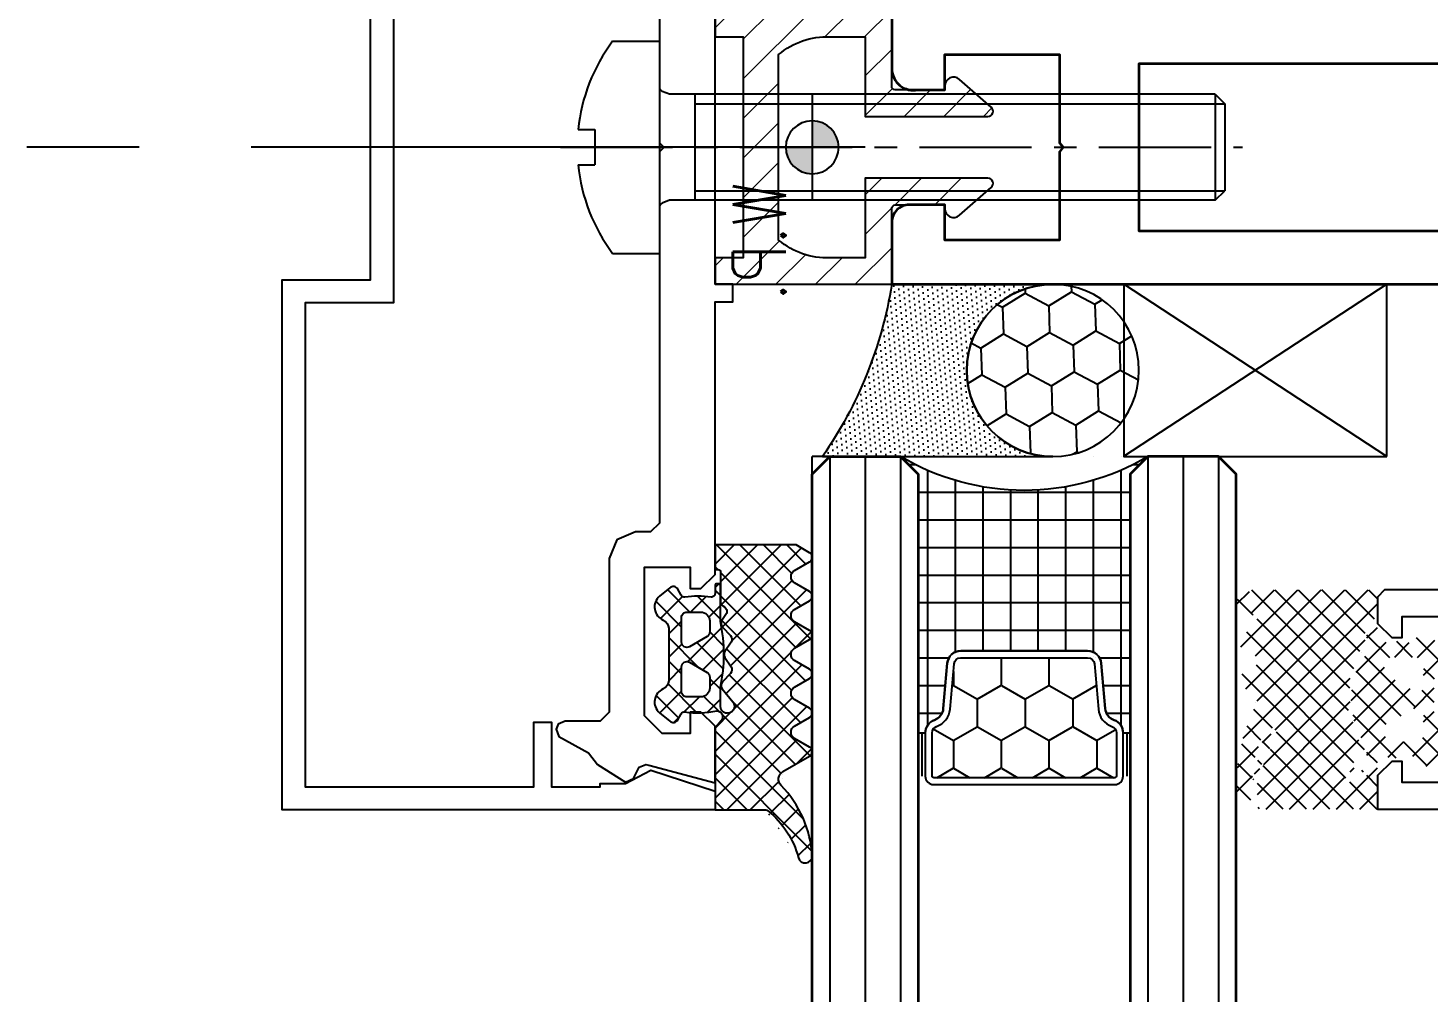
# Model space of a CAD drawing. Header units: inches. Extents: x 24920 to 61775, y 10942 to 38819.
# Drawn here: x 56539.7 to 56619, y 28021.3 to 28076 of the extents above; entities that cross this region are included whole.
import ezdxf
from ezdxf.enums import TextEntityAlignment as Align

# ---------------------------------------------------------------- set-up
doc = ezdxf.new("R2010")
doc.units = ezdxf.units.IN
doc.header["$MEASUREMENT"] = 0
doc.linetypes.add('CENTER', pattern=[50.8, 31.75, -6.35, 6.35, -6.35])
for name, color, linetype in [('2ACCESSORY', 201, 'Continuous'), ('2AI.EXTRUSION', 3, 'Continuous'), ('2GASK', 6, 'Continuous'), ('2GLASS', 5, 'Continuous'), ('2SEAL', 34, 'Continuous'), ('6', 6, 'Continuous'), ('EXTRN', 3, 'Continuous'), ('PJ', 13, 'Continuous'), ('STEEL', 34, 'Continuous'), ('TEXT', 2, 'Continuous'), ('ZX', 1, 'CENTER'), ('细线', 4, 'Continuous')]:
    doc.layers.add(name, color=color, linetype=linetype)
for name, color, linetype, lineweight in [('BL', 3, 'Continuous', 35), ('G-TTLB-TEXT', 4, 'Continuous', 35), ('Z-FJ', 4, 'Continuous', 9)]:
    doc.layers.add(name, color=color, linetype=linetype, lineweight=lineweight)
doc.styles.add('RomanS', font='romans.shx', dxfattribs={"width": 0.7})
pattern_1 = [(3e-14, (-32.4985, 0.0197), (2.34375, 1.353165), [1.5625, -3.125]), (120, (-32.4985, 0.0197), (-2.34375, 1.353165), [1.5625, -3.125]), (60, (-32.4985, 0.0197), (5e-09, 2.70633), [-3.125, 1.5625])]
pattern_2 = [(90, (-32.4985, 0.0197), (-1.5625, 6e-11), []), (180, (-32.4985, 0.0197), (-6e-11, -1.5625), [])]
pattern_3 = [(58.093292, (-10834.0532, 3594.1648), (0.08702403, 2.61406991), [1.51007005, -3.0201401]), (178.093292, (-10834.0532, 3594.1648), (-2.30736296, -1.23166994), [1.51007005, -3.0201401]), (118.093292, (-10834.0532, 3594.1648), (-2.22033894, 1.38239997), [-3.0201401, 1.51007005])]
pattern_4 = [(58, (-10834.0532, 3595.775), (-0.176100886, 0.288104246), [0, -0.302014011])]

# ---------------------------------------------------------------- blocks, each defined once
blk = doc.blocks.new('20191220175522')
at = {"layer": '6', "ltscale": 10}
for p, q in [((-9.75, 0), (0, -14.887)), ((0, 0), (-9.75, -14.902))]:
    blk.add_line(p, q, dxfattribs=at)
blk.add_lwpolyline([(-9.75, 0), (0, 0), (0, -14.887), (-9.75, -14.887)], close=True, dxfattribs=at)
blk = doc.blocks.new('m6X32')
at = {"layer": 'PJ'}
for p, q in [((-3, 31.459), (-2.459, 32)), ((-2.459, 2), (-2.459, 32)), ((-2.459, 32), (2.459, 32)), ((2.459, 2), (2.459, 32)), ((3, 31.459), (2.459, 32)), ((-3, 31.459), (-3, 0.571)), ((-3, 31.459), (3, 31.459)), ((3, 31.459), (3, 0.571)), ((-3, 2), (3, 2)), ((-6, 0), (6, 0)), ((-6, -2.65), (-6, 0)), ((-3, 0.571), (-3.168, 0.156)), ((3, 0.571), (3.168, 0.156)), ((6, -2.65), (6, 0)), ((-1, -3.65), (1, -3.65)), ((-1, -4.6), (-1, -3.65)), ((1, -4.6), (1, -3.65))]:
    blk.add_line(p, q, dxfattribs=at)
for centre, radius, start, end in [((-3.4, 0.25), 0.25, 270, 337.94062), ((3.4, 0.25), 0.25, 202.05938, 270), ((0, 5.35), 10, 233.1301, 264.26083), ((0, 5.35), 10, 275.73917, 306.8699)]:
    blk.add_arc(centre, radius, start, end, dxfattribs=at)
at = {"layer": 'ZX', "ltscale": 0.2}
blk.add_line((0, -5.6), (0, 33), dxfattribs=at)
blk = doc.blocks.new('SFL MARK 1')
h = blk.add_hatch(color=256)
h.paths.add_polyline_path([(0, 0), (1.5, 0, 0.414214), (0, 1.5)])
h.paths.add_polyline_path([(-1.5, 0, 0.414214), (0, -1.5), (0, 0)])
for p, q in [((0, -3), (0, 3)), ((-3, 0), (3, 0))]:
    blk.add_line(p, q)
blk.add_circle((0, 0), 1.5)
at = {"layer": 'TEXT', "color": 7, "style": 'RomanS', "width": 0.8}
for tag, p in [('LEVEL', (2, 7.5)), ('SFL', (2, 3))]:
    blk.add_attdef(tag, text='', height=3, dxfattribs=at).set_placement(p, align=Align.MIDDLE_LEFT)
blk = doc.blocks.new('A$C1E270AA6')
at = {"layer": '2GASK'}
h = blk.add_hatch(dxfattribs=at)
h.set_pattern_fill('ANSI37', color=8, scale=7.5, style=0)
h.set_pattern_definition([(45, (-25.5331, 9.5), (-0.662913, 0.662913), []), (135, (-25.5331, 9.5), (-0.662913, -0.662913), [])])
edge = h.paths.add_edge_path()
edge.add_arc((9.667, 6.869), 0.2, 141.06613, 180, ccw=False)
edge.add_arc((13.47, 3.797), 5.089, 104.79701, 141.06613, ccw=False)
edge.add_arc((12.068, 9.102), 0.398, 284.79701, 450)
edge.add_arc((12.449, 3.247), 6.265, 93.48394, 134.1785)
edge.add_arc((7.729, 8.094), 0.5, 210, 315, ccw=False)
edge.add_line((7.296, 7.844), (6.427, 9.35))
edge.add_arc((6.167, 9.2), 0.3, 30, 150)
edge.add_line((5.907, 9.35), (5.418, 8.503))
edge.add_arc((5.067, 8.705), 0.405, 210, 330, ccw=False)
edge.add_line((4.716, 8.503), (4.227, 9.35))
edge.add_arc((3.967, 9.2), 0.3, 30, 150)
edge.add_line((3.707, 9.35), (3.218, 8.503))
edge.add_arc((2.867, 8.705), 0.405, 210, 330, ccw=False)
edge.add_line((2.516, 8.503), (2.027, 9.35))
edge.add_arc((1.767, 9.2), 0.3, 30, 150)
edge.add_line((1.507, 9.35), (1.018, 8.503))
edge.add_arc((0.667, 8.705), 0.405, 210, 330, ccw=False)
edge.add_line((0.316, 8.503), (-0.173, 9.35))
edge.add_arc((-0.433, 9.2), 0.3, 30, 150)
edge.add_line((-0.693, 9.35), (-1.182, 8.503))
edge.add_arc((-1.533, 8.705), 0.405, 210, 330, ccw=False)
edge.add_line((-1.884, 8.503), (-2.373, 9.35))
edge.add_arc((-2.633, 9.2), 0.3, 30, 150)
edge.add_line((-2.893, 9.35), (-3.382, 8.503))
edge.add_arc((-3.733, 8.705), 0.405, 210, 330, ccw=False)
edge.add_line((-4.084, 8.503), (-4.573, 9.35))
edge.add_arc((-4.833, 9.2), 0.3, 30, 150)
edge.add_line((-5.093, 9.35), (-5.533, 8.588))
edge.add_line((-5.533, 8.588), (-5.533, 4))
edge.add_line((-5.533, 4), (-4.233, 4))
edge.add_arc((-4.233, 4.1), 0.1, 270, 360)
edge.add_line((-4.133, 4.1), (-4.133, 4.184))
edge.add_arc((-4.014, 4.192), 0.12, 99.28439, 183.83177, ccw=False)
edge.add_line((-4.033, 4.31), (-2.307, 4.309))
edge.add_arc((-2.309, 4.571), 0.262, 270.53853, 328.06316)
edge.add_line((-2.087, 4.432), (-2.02, 4.531))
edge.add_arc((-1.771, 4.364), 0.3, 56, 146, ccw=False)
edge.add_line((-1.603, 4.612), (-1.259, 4.38))
edge.add_arc((-1.096, 4.687), 0.348, 242.0925, 307.9075)
edge.add_line((-0.883, 4.413), (-0.405, 4.874))
edge.add_arc((-0.196, 4.659), 0.3, 56, 134, ccw=False)
edge.add_line((-0.029, 4.907), (0.499, 4.551))
edge.add_arc((0.667, 4.871), 0.361, 242.34625, 297.65375)
edge.add_line((0.835, 4.551), (1.362, 4.907))
edge.add_arc((1.53, 4.659), 0.3, 46, 124, ccw=False)
edge.add_line((1.739, 4.874), (2.216, 4.413))
edge.add_arc((2.426, 4.673), 0.334, 231.05318, 304.94682)
edge.add_line((2.618, 4.399), (3.342, 5.006))
edge.add_arc((3.599, 4.7), 0.4, -90, 130, ccw=False)
edge.add_line((3.599, 4.3), (2.532, 4.3))
edge.add_arc((0.667, -4.3), 8.8, 77.76124, 102.23876)
edge.add_line((-1.199, 4.3), (-3.233, 4.3))
edge.add_arc((-3.233, 4.2), 0.1, 90, 180)
edge.add_line((-3.333, 4.2), (-3.333, 4.1))
edge.add_arc((-3.233, 4.1), 0.1, 180, 270)
edge.add_line((-3.233, 4), (-2.779, 4))
edge.add_arc((-2.779, 3.8), 0.2, -7.45905, 89.99794, ccw=False)
edge.add_arc((3.141, 3.025), 5.771, 172.54095, 187.34942)
edge.add_arc((-2.781, 2.261), 0.2, -60, 7.34917, ccw=False)
edge.add_line((-2.681, 2.088), (-3.03, 1.887))
edge.add_arc((-2.88, 1.627), 0.3, 120, 220)
edge.add_line((-3.109, 1.434), (-2.629, 0.861))
edge.add_arc((-2.016, 1.375), 0.8, 220, 337.38014)
edge.add_arc((-0.816, 0.875), 0.5, 90, 157.38014, ccw=False)
edge.add_line((-0.816, 1.375), (2.154, 1.375))
edge.add_arc((2.154, 0.875), 0.5, 22.61986, 90, ccw=False)
edge.add_arc((3.354, 1.375), 0.8, 202.61986, 320)
edge.add_line((3.967, 0.861), (4.448, 1.434))
edge.add_arc((4.218, 1.627), 0.3, 320, 420)
edge.add_line((4.368, 1.887), (4.019, 2.088))
edge.add_arc((4.119, 2.261), 0.2, 172.38094, 239.99961, ccw=False)
edge.add_arc((-1.552, 3.02), 5.521, 352.38125, 371.19372)
edge.add_arc((4.061, 4.13), 0.2, 158.85952, 191.19357, ccw=False)
edge.add_arc((4.201, 4.076), 0.35, 50, 158.85952, ccw=False)
edge.add_line((4.426, 4.344), (4.78, 4.047))
edge.add_arc((4.909, 4.2), 0.2, 230, 270)
edge.add_line((4.909, 4), (9.467, 4))
edge.add_line((9.467, 4), (9.467, 6.869))
edge = h.paths.add_edge_path(flags=16)
edge.add_line((3.069, 3.2), (3.069, 2.4))
edge.add_arc((2.769, 2.4), 0.3, 270, 360, ccw=False)
edge.add_line((2.769, 2.1), (1.369, 2.1))
edge.add_arc((1.369, 2.4), 0.3, 150, 270, ccw=False)
edge.add_line((1.109, 2.55), (1.687, 3.55))
edge.add_arc((1.947, 3.4), 0.3, 90, 150, ccw=False)
edge.add_line((1.947, 3.7), (2.569, 3.7))
edge.add_arc((2.569, 3.2), 0.5, 0, 90, ccw=False)
edge = h.paths.add_edge_path(flags=16)
edge.add_arc((-0.031, 2.4), 0.3, -90, 30, ccw=False)
edge.add_line((-0.031, 2.1), (-1.431, 2.1))
edge.add_arc((-1.431, 2.4), 0.3, 180, 270, ccw=False)
edge.add_line((-1.731, 2.4), (-1.731, 3.2))
edge.add_arc((-1.231, 3.2), 0.5, 90, 180, ccw=False)
edge.add_line((-1.231, 3.7), (-0.608, 3.7))
edge.add_arc((-0.608, 3.4), 0.3, 30, 90, ccw=False)
edge.add_line((-0.348, 3.55), (0.229, 2.55))
for points in [[(9.467, 6.869, -0.171534), (9.511, 6.995, -0.159588), (12.17, 8.717, 0.878545), (12.068, 9.501, 0.179453), (8.083, 7.74, -0.493145), (7.296, 7.844), (6.427, 9.35, 0.57735), (5.907, 9.35), (5.418, 8.503, -0.57735), (4.716, 8.503), (4.227, 9.35, 0.57735), (3.707, 9.35), (3.218, 8.503, -0.57735), (2.516, 8.503), (2.027, 9.35, 0.57735), (1.507, 9.35), (1.018, 8.503, -0.57735), (0.316, 8.503), (-0.173, 9.35, 0.57735), (-0.693, 9.35), (-1.182, 8.503, -0.57735), (-1.884, 8.503), (-2.373, 9.35, 0.57735), (-2.893, 9.35), (-3.382, 8.503, -0.57735), (-4.084, 8.503), (-4.573, 9.35, 0.57735), (-5.093, 9.35), (-5.533, 8.588), (-5.533, 4), (-4.233, 4, 0.414214), (-4.133, 4.1), (-4.133, 4.184, -0.386607), (-4.033, 4.31), (-2.307, 4.309, 0.256406), (-2.087, 4.432), (-2.02, 4.531, -0.414214), (-1.603, 4.612), (-1.259, 4.38, 0.295336), (-0.883, 4.413), (-0.405, 4.874, -0.354119), (-0.029, 4.907), (0.499, 4.551, 0.246121), (0.835, 4.551), (1.362, 4.907, -0.354119), (1.739, 4.874), (2.216, 4.413, 0.334079), (2.618, 4.399), (3.342, 5.006, -1.428148), (3.599, 4.3), (2.532, 4.3, 0.107211), (-1.199, 4.3), (-3.233, 4.3, 0.414214), (-3.333, 4.2), (-3.333, 4.1, 0.414214), (-3.233, 4), (-2.779, 4, -0.452868), (-2.581, 3.774, 0.064704), (-2.582, 2.287, -0.302628), (-2.681, 2.088), (-3.03, 1.887, 0.466308), (-3.109, 1.434), (-2.629, 0.861, 0.562208), (-1.277, 1.068, -0.302776), (-0.816, 1.375), (2.154, 1.375, -0.302776), (2.616, 1.068, 0.562208), (3.967, 0.861), (4.448, 1.434, 0.466308), (4.368, 1.887), (4.019, 2.088, -0.303912), (3.921, 2.288, 0.08227), (3.865, 4.092, -0.142027), (3.874, 4.202, -0.514259), (4.426, 4.344), (4.78, 4.047, 0.176327), (4.909, 4), (9.467, 4)], [(0.229, 2.55, -0.57735), (-0.031, 2.1), (-1.431, 2.1, -0.414214), (-1.731, 2.4), (-1.731, 3.2, -0.414214), (-1.231, 3.7), (-0.608, 3.7, -0.267949), (-0.348, 3.55)], [(3.069, 3.2), (3.069, 2.4, -0.414214), (2.769, 2.1), (1.369, 2.1, -0.57735), (1.109, 2.55), (1.687, 3.55, -0.267949), (1.947, 3.7), (2.569, 3.7, -0.414214)]]:
    blk.add_lwpolyline(points, format="xyb", close=True, dxfattribs=at)
blk = doc.blocks.new('垫块')
h = blk.add_hatch()
h.set_pattern_fill('ANSI31', color=256)
h.set_pattern_definition([(45, (-1498.772, -3048.569), (-1.122532, 1.122532), [])])
edge = h.paths.add_edge_path()
edge.add_line((6.5, 4.938), (6.5, -2))
edge.add_line((6.5, -2), (2, -2))
edge.add_line((2, -2), (2, -4))
edge.add_arc((6.158, -4.189), 4.162, 177.4034, 220.64817)
edge.add_line((3, -6.9), (13.5, -6.9))
edge.add_arc((10.342, -4.189), 4.162, 319.35183, 362.5966)
edge.add_line((14.5, -4), (14.5, -2))
edge.add_line((14.5, -2), (10, -2))
edge.add_line((10, -2), (10, 4.938))
edge.add_arc((10.3, 4.938), 0.3, 41, 180, ccw=False)
edge.add_line((10.526, 5.135), (12.097, 3.328))
edge.add_arc((11.72, 3), 0.5, -90, 41, ccw=False)
edge.add_line((11.72, 2.5), (11.5, 2.5))
edge.add_line((11.5, 2.5), (11.5, -0.3))
edge.add_arc((11.7, -0.3), 0.2, 180, 270)
edge.add_line((11.7, -0.5), (16, -0.5))
edge.add_line((16, -0.5), (16, -10.5))
edge.add_line((16, -10.5), (14.5, -10.5))
edge.add_line((14.5, -10.5), (14.5, -8.9))
edge.add_line((14.5, -8.9), (2, -8.9))
edge.add_line((2, -8.9), (2, -10.5))
edge.add_line((2, -10.5), (0.5, -10.5))
edge.add_line((0.5, -10.5), (0.5, -0.5))
edge.add_line((0.5, -0.5), (4.761, -0.5))
edge.add_arc((4.766, -0.263), 0.237, 268.70558, 351.03082)
edge.add_line((5, -0.3), (5, 2.5))
edge.add_line((5, 2.5), (4.78, 2.5))
edge.add_arc((4.78, 3), 0.5, 139, 270, ccw=False)
edge.add_line((4.403, 3.328), (5.974, 5.135))
edge.add_arc((6.2, 4.938), 0.3, 0, 139, ccw=False)
at = {"layer": '细线', "color": 8}
blk.add_lwpolyline([(6.5, 4.938), (6.5, -2), (2, -2), (2, -4, 0.190963), (3, -6.9), (13.5, -6.9, 0.190963), (14.5, -4), (14.5, -2), (10, -2), (10, 4.938, -0.693725), (10.526, 5.135), (12.097, 3.328, -0.643222), (11.72, 2.5), (11.5, 2.5), (11.5, -0.3, 0.414214), (11.7, -0.5), (16, -0.5), (16, -10.5), (14.5, -10.5), (14.5, -8.9), (2, -8.9), (2, -10.5), (0.5, -10.5), (0.5, -0.5), (4.761, -0.5, 0.375503), (5, -0.3), (5, 2.5), (4.78, 2.5, -0.643222), (4.403, 3.328), (5.974, 5.135, -0.693725)], format="xyb", close=True, dxfattribs=at)
blk = doc.blocks.new('A$C733F4AF4')
at = {"layer": '2GASK'}
h = blk.add_hatch(dxfattribs=at)
h.set_pattern_fill('ANSI37', color=8, scale=7.5, style=0)
h.set_pattern_definition([(45, (-28.8, -66.8), (-0.662913, 0.662913), []), (135, (-28.8, -66.8), (-0.662913, -0.662913), [])])
edge = h.paths.add_edge_path()
edge.add_line((6.2, -2.76), (4.7, -2.76))
edge.add_ellipse((4.4, -2.76), major_axis=(-0.212, 0.212), ratio=1, start_angle=45, end_angle=225, ccw=False)
edge.add_line((4.1, -2.76), (3.495, -2.76))
edge.add_ellipse((3.5, -2.46), major_axis=(-0.212, 0.212), ratio=1, start_angle=45.01852, end_angle=134.09479, ccw=False)
edge.add_ellipse((0.16, -1.674), major_axis=(2.22, 2.22), ratio=1, start_angle=300.49788, end_angle=329.50212)
edge.add_line((3.2, -0.887), (3.2, -0.76))
edge.add_line((3.2, -0.76), (3.7, -0.471))
edge.add_ellipse((3.55, -0.212), major_axis=(0.212, 0.212), ratio=1, start_angle=255.00493, end_angle=354.98969)
edge.add_line((3.78, -0.019), (2.963, 0.954))
edge.add_ellipse((2.351, 0.44), major_axis=(-0.566, 0.566), ratio=1, start_angle=264.99668, end_angle=382.38439)
edge.add_ellipse((1.151, 0.94), major_axis=(-0.354, 0.354), ratio=1, start_angle=135.00034, end_angle=202.37761, ccw=False)
edge.add_line((1.151, 0.44), (-1.151, 0.44))
edge.add_ellipse((-1.151, 0.94), major_axis=(0.354, 0.354), ratio=1, start_angle=157.62086, end_angle=225.00119, ccw=False)
edge.add_ellipse((-2.351, 0.44), major_axis=(0.566, 0.566), ratio=1, start_angle=337.62277, end_angle=454.99694)
edge.add_line((-2.963, 0.954), (-3.78, -0.019))
edge.add_ellipse((-3.55, -0.212), major_axis=(-0.212, 0.212), ratio=1, start_angle=4.98868, end_angle=105.00171)
edge.add_line((-3.7, -0.471), (-3.2, -0.76))
edge.add_line((-3.2, -0.76), (-3.2, -0.887))
edge.add_ellipse((-0.156, -1.674), major_axis=(-2.223, 2.223), ratio=1, start_angle=30.517, end_angle=58.19753)
edge.add_ellipse((-3.509, -2.46), major_axis=(0.212, 0.212), ratio=1, start_angle=225, end_angle=328.19753, ccw=False)
edge.add_line((-3.509, -2.76), (-4.16, -2.76))
edge.add_ellipse((-3.97, -3.03), major_axis=(-0.233, 0.233), ratio=1, start_angle=-9.90994, end_angle=134.99998)
edge.add_line((-3.97, -3.36), (-2.752, -3.36))
edge.add_ellipse((-2.752, -3.66), major_axis=(-0.212, 0.212), ratio=1, start_angle=279.15879, end_angle=315, ccw=False)
edge.add_ellipse((0, 0.15), major_axis=(3.111, 3.111), ratio=1, start_angle=189.15879, end_angle=260.07788)
edge.add_ellipse((2.816, -3.86), major_axis=(0.354, 0.354), ratio=1, start_angle=405, end_angle=440.07788, ccw=False)
edge.add_line((2.816, -3.36), (4.1, -3.36))
edge.add_ellipse((4.1, -4.01), major_axis=(0.46, 0.46), ratio=1, start_angle=225, end_angle=405, ccw=False)
edge.add_ellipse((4.1, -4.26), major_axis=(0.283, 0.283), ratio=1, start_angle=164.99374, end_angle=225.00001, ccw=False)
edge.add_line((3.754, -4.46), (3.472, -3.973))
edge.add_ellipse((2.606, -4.473), major_axis=(0.707, 0.707), ratio=1, start_angle=345.00227, end_angle=404.17284)
edge.add_ellipse((2.616, -3.811), major_axis=(-0.239, 0.239), ratio=1, start_angle=-45.82171, end_angle=41.99749)
edge.add_line((2.278, -3.794), (2.27, -3.937))
edge.add_ellipse((1.998, -3.923), major_axis=(0.192, 0.192), ratio=1, start_angle=195.01099, end_angle=311.9853, ccw=False)
edge.add_line((1.862, -4.159), (1.676, -4.051))
edge.add_ellipse((1.518, -4.325), major_axis=(-0.223, 0.223), ratio=1, start_angle=-74.99297, end_angle=26.99669)
edge.add_line((1.218, -4.227), (1.173, -4.364))
edge.add_ellipse((0.888, -4.272), major_axis=(0.212, 0.212), ratio=1, start_angle=180.00054, end_angle=297.0009, ccw=False)
edge.add_line((0.676, -4.484), (0.534, -4.342))
edge.add_ellipse((0.311, -4.566), major_axis=(-0.223, 0.223), ratio=1, start_angle=269.99099, end_angle=372.01044)
edge.add_line((0.046, -4.394), (-0.033, -4.514))
edge.add_ellipse((-0.284, -4.351), major_axis=(-0.212, 0.212), ratio=1, start_angle=75.00025, end_angle=191.99854, ccw=False)
edge.add_line((-0.544, -4.501), (-0.644, -4.328))
edge.add_ellipse((-0.918, -4.486), major_axis=(0.223, 0.223), ratio=1, start_angle=345.00259, end_angle=446.99738)
edge.add_line((-1.129, -4.251), (-1.236, -4.347))
edge.add_ellipse((-1.437, -4.124), major_axis=(0.212, 0.212), ratio=1, start_angle=149.99548, end_angle=267.00284, ccw=False)
edge.add_line((-1.727, -4.202), (-1.78, -4.002))
edge.add_ellipse((-2.07, -4.08), major_axis=(0.212, 0.212), ratio=1, start_angle=330.00147, end_angle=431.99683)
edge.add_line((-2.206, -3.812), (-2.344, -3.882))
edge.add_ellipse((-2.48, -3.615), major_axis=(-0.212, 0.212), ratio=1, start_angle=45.01117, end_angle=161.99101, ccw=False)
edge.add_line((-2.78, -3.615), (-2.78, -3.46))
edge.add_line((-2.78, -3.46), (-4.052, -3.46))
edge.add_ellipse((-4.053, -2.96), major_axis=(0.354, 0.354), ratio=1, start_angle=142.17367, end_angle=225.00885, ccw=False)
edge.add_ellipse((-4.846, -3.06), major_axis=(-0.212, 0.212), ratio=1, start_angle=232.1885, end_angle=314.99701)
edge.add_line((-4.846, -2.76), (-6.2, -2.76))
edge.add_line((-6.2, -2.76), (-6.2, -9.86))
edge.add_line((-6.2, -9.86), (-5.767, -10.61))
edge.add_ellipse((-5.507, -10.46), major_axis=(-0.212, 0.212), ratio=1, start_angle=74.9964, end_angle=195.0036)
edge.add_line((-5.247, -10.61), (-4.76, -9.765))
edge.add_ellipse((-4.404, -9.97), major_axis=(-0.29, 0.29), ratio=1, start_angle=-104.99477, end_angle=14.99477, ccw=False)
edge.add_line((-4.049, -9.765), (-3.562, -10.61))
edge.add_ellipse((-3.302, -10.46), major_axis=(-0.212, 0.212), ratio=1, start_angle=74.9964, end_angle=195.0036)
edge.add_line((-3.042, -10.61), (-2.554, -9.765))
edge.add_ellipse((-2.199, -9.97), major_axis=(-0.29, 0.29), ratio=1, start_angle=-105.0015, end_angle=15.0015, ccw=False)
edge.add_line((-1.844, -9.765), (-1.356, -10.61))
edge.add_ellipse((-1.096, -10.46), major_axis=(-0.212, 0.212), ratio=1, start_angle=74.9964, end_angle=195.0036)
edge.add_line((-0.836, -10.61), (-0.374, -9.809))
edge.add_ellipse((0.06, -10.078), major_axis=(-0.361, 0.361), ratio=1, start_angle=-71.66143, end_angle=13.19306, ccw=False)
edge.add_ellipse((5.09, -0.059), major_axis=(7.566, 7.566), ratio=1, start_angle=198.33981, end_angle=224.99936)
edge.add_line((5.09, -10.76), (5.76, -10.76))
edge.add_ellipse((5.76, -10.56), major_axis=(-0.141, 0.141), ratio=1, start_angle=134.97732, end_angle=225.03798)
edge.add_line((5.96, -10.56), (5.96, -10.46))
edge.add_ellipse((5.36, -10.46), major_axis=(-0.424, 0.424), ratio=1, start_angle=224.98764, end_angle=315.01018)
edge.add_line((5.36, -9.86), (4.75, -9.86))
edge.add_ellipse((4.75, -3.559), major_axis=(-4.455, 4.455), ratio=1, start_angle=106.92787, end_angle=134.99964, ccw=False)
edge.add_ellipse((1.95, -8.81), major_axis=(0.247, 0.247), ratio=1, start_angle=21.00158, end_angle=196.92521, ccw=False)
edge.add_line((2.092, -8.49), (4.301, -9.473))
edge.add_ellipse((4.708, -8.559), major_axis=(-0.707, 0.707), ratio=1, start_angle=111.00621, end_angle=134.99547)
edge.add_line((4.708, -9.56), (6, -9.56))
edge.add_ellipse((6, -9.36), major_axis=(0.141, 0.141), ratio=1, start_angle=225.00393, end_angle=314.99169)
edge.add_line((6.2, -9.36), (6.2, -2.76))
edge = h.paths.add_edge_path(flags=16)
edge.add_line((-1.364, -2.209), (-0.44, -0.609))
edge.add_ellipse((-0.7, -0.459), major_axis=(0.212, 0.212), ratio=1, start_angle=285.00269, end_angle=405.00128)
edge.add_line((-0.7, -0.159), (-1.9, -0.159))
edge.add_ellipse((-1.9, -0.659), major_axis=(-0.354, 0.354), ratio=1, start_angle=-44.99082, end_angle=44.99082)
edge.add_line((-2.4, -0.659), (-2.4, -1.859))
edge.add_ellipse((-1.9, -1.859), major_axis=(0.354, 0.354), ratio=1, start_angle=135.00904, end_angle=224.99096)
edge.add_line((-1.9, -2.359), (-1.624, -2.359))
edge.add_ellipse((-1.624, -2.059), major_axis=(-0.212, 0.212), ratio=1, start_angle=134.98935, end_angle=195.005)
edge = h.paths.add_edge_path(flags=16)
edge.add_ellipse((1.9, -1.859), major_axis=(0.353, 0.353), ratio=1, start_angle=224.98974, end_angle=315.01026)
edge.add_line((2.4, -1.859), (2.4, -0.659))
edge.add_ellipse((1.9, -0.659), major_axis=(0.353, 0.353), ratio=1, start_angle=314.98992, end_angle=405.01008)
edge.add_line((1.9, -0.159), (0.7, -0.159))
edge.add_ellipse((0.7, -0.459), major_axis=(0.212, 0.212), ratio=1, start_angle=44.99358, end_angle=165.00244)
edge.add_line((0.44, -0.609), (1.364, -2.209))
edge.add_ellipse((1.624, -2.059), major_axis=(-0.212, 0.212), ratio=1, start_angle=74.99356, end_angle=135.01209)
edge.add_line((1.624, -2.359), (1.9, -2.359))
blk = doc.blocks.new('20200418142756')
at = {"layer": '2AI.EXTRUSION', "color": 4}
blk.add_lwpolyline([(-1.67, -5.521), (-1.75, -5.521), (-1.75, -3.114, 0.693725), (-2.276, -2.917), (-3.847, -4.474, 0.643222), (-3.47, -5.302), (-3.25, -5.302), (-3.25, -6.006), (-3.946, -6.702), (-6.2, -6.702), (-6.2, -15.821), (-5.8, -16.221), (-4.3, -16.221), (-3.5, -15.42), (-3.5, -14.821), (-4.7, -14.821), (-4.7, -8.12), (-0.25, -8.12), (0, -7.92), (0.25, -8.12), (4.7, -8.12), (4.7, -14.821), (3.5, -14.821), (3.5, -15.42), (4.3, -16.221), (6.2, -16.221), (6.2, -6.7), (3.946, -6.702), (3.25, -6.006), (3.25, -5.302), (3.47, -5.302, 0.643222), (3.847, -4.474), (2.276, -2.917, 0.693725), (1.75, -3.114), (1.75, -5.521), (1.67, -5.521), (-1.67, -5.521)], format="xyb", dxfattribs=at)
blk.add_blockref('A$C733F4AF4', (0, -13.46))
blk = doc.blocks.new('A$C505C486D')
at = {"color": 3, "ltscale": 10}
blk.add_lwpolyline([(-7.75, 52.52), (-7.75, 4.5), (-4.433, 4.5, 0.464189), (-3.25, 5.979), (-3.25, 7.5), (-5.25, 7.5), (-5.25, 14), (-0.25, 14), (0, 14.2), (0.25, 14), (5.25, 14), (5.25, 7.5), (3.25, 7.5), (3.25, 5.5, 0.414214), (4.25, 4.5), (7.75, 4.5), (7.75, 52.52)], format="xyb", dxfattribs=at)
blk.add_lwpolyline([(4.75, 52.52), (4.75, 18.5), (-4.75, 18.5), (-4.75, 52.52)], close=True, dxfattribs=at)
blk = doc.blocks.new('A$C3EE460D8')
at = {"layer": '2AI.EXTRUSION'}
blk.add_lwpolyline([(-7.75, -5.5), (7.75, -5.5), (7.75, -4.5), (8.75, -4.5), (8.75, -5.5), (24.233, -5.5), (25.033, -6.3), (25.033, -6.9), (23.833, -6.9), (23.833, -9.5), (32.233, -9.5), (33.233, -8.5), (33.233, -6.9), (32.033, -6.9), (32.033, -6.3), (32.833, -5.5), (36.033, -5.5), (35.033, -9.24), (35.013, -9.39), (35.143, -9.78), (35.823, -10.16), (36.003, -10.64), (34.903, -12.28), (34.343, -12.65), (33.433, -14.31), (33.033, -14.5), (32.643, -14.31), (32.533, -13.99), (32.533, -12), (32.033, -11.5), (23.333, -11.5), (22.273, -11.06), (21.833, -10), (21.833, -9.15), (21.333, -8.65), (0.25, -8.65), (0.07, -8.46), (-0.07, -8.46), (-0.25, -8.65), (-21.267, -8.65), (-21.767, -9.15), (-21.767, -10), (-22.207, -11.06), (-23.267, -11.5), (-31.967, -11.5), (-32.467, -12), (-32.467, -13.99), (-32.637, -14.38), (-32.937, -14.5), (-33.337, -14.34), (-34.267, -12.66), (-34.927, -12.15), (-35.937, -10.56), (-35.717, -10.12), (-35.087, -9.79), (-34.937, -9.41), (-34.957, -9.24), (-35.967, -5.5), (-32.767, -5.5), (-31.967, -6.3), (-31.967, -6.9), (-33.167, -6.9), (-33.167, -8.5), (-32.167, -9.5), (-23.767, -9.5), (-23.767, -6.9), (-24.967, -6.9), (-24.967, -6.3), (-24.167, -5.5), (-8.75, -5.5), (-8.75, -4.5), (-7.75, -4.5)], close=True, dxfattribs=at)
blk = doc.blocks.new('*U817')
at = {"layer": '2ACCESSORY'}
h = blk.add_hatch(dxfattribs=at)
h.set_pattern_fill('HONEY', color=8, scale=0.475613, angle=58.09329, style=0)
h.set_pattern_definition(pattern_3)
h.paths.add_polyline_path([(-16.764, 11.062, 1), (-8.486, 16.215, 1)])
h = blk.add_hatch(dxfattribs=at)
h.set_pattern_fill('HONEY', color=8, scale=0.475613, angle=58.09329, style=0)
h.set_pattern_definition(pattern_3)
h.paths.add_polyline_path([(-16.764, 11.062, 1), (-8.486, 16.215, 1)])
at = {"layer": '2ACCESSORY', "extrusion": (1.70158e-26, -4.44089e-16, -1)}
h = blk.add_hatch(dxfattribs=at)
h.set_pattern_fill('HONEY', color=8, scale=12.5, angle=58.09708, style=0)
h.set_pattern_definition(pattern_1)
edge = h.paths.add_edge_path()
edge.add_arc((29.268, 15.609), 0.384, 95, 180, ccw=False)
edge.add_line((29.235, 15.992), (31.792, 16.216))
edge.add_arc((31.692, 17.363), 1.152, 275, 340.53897)
edge.add_arc((33.14, 16.852), 0.384, 90, 160.53897, ccw=False)
edge.add_line((33.14, 17.236), (35.588, 17.236))
edge.add_arc((35.588, 17.147), 0.0884, 0, 90, ccw=False)
edge.add_line((35.676, 17.147), (35.676, 6.892))
edge.add_arc((35.588, 6.892), 0.0884, 270, 360, ccw=False)
edge.add_line((35.588, 6.804), (33.14, 6.804))
edge.add_arc((33.14, 7.188), 0.384, 199.46103, 270, ccw=False)
edge.add_arc((31.692, 6.676), 1.152, 19.46103, 85)
edge.add_line((31.792, 7.824), (29.235, 8.047))
edge.add_arc((29.268, 8.43), 0.384, 180, 265, ccw=False)
edge.add_line((28.884, 8.43), (28.884, 15.609))
h = blk.add_hatch(dxfattribs=at)
h.set_pattern_fill('HONEY', color=8, scale=12.5, angle=58.09708, style=0)
h.set_pattern_definition(pattern_1)
edge = h.paths.add_edge_path()
edge.add_arc((29.268, 15.609), 0.384, 95, 180, ccw=False)
edge.add_line((29.235, 15.992), (31.792, 16.216))
edge.add_arc((31.692, 17.363), 1.152, 275, 340.53897)
edge.add_arc((33.14, 16.852), 0.384, 90, 160.53897, ccw=False)
edge.add_line((33.14, 17.236), (35.588, 17.236))
edge.add_arc((35.588, 17.147), 0.0884, 0, 90, ccw=False)
edge.add_line((35.676, 17.147), (35.676, 6.892))
edge.add_arc((35.588, 6.892), 0.0884, 270, 360, ccw=False)
edge.add_line((35.588, 6.804), (33.14, 6.804))
edge.add_arc((33.14, 7.188), 0.384, 199.46103, 270, ccw=False)
edge.add_arc((31.692, 6.676), 1.152, 19.46103, 85)
edge.add_line((31.792, 7.824), (29.235, 8.047))
edge.add_arc((29.268, 8.43), 0.384, 180, 265, ccw=False)
edge.add_line((28.884, 8.43), (28.884, 15.609))
at = {"layer": '2SEAL'}
h = blk.add_hatch(dxfattribs=at)
h.set_pattern_fill('DOTS', color=8, scale=0.190245, angle=58)
h.set_pattern_definition(pattern_4)
edge = h.paths.add_edge_path()
edge.add_arc((-12.625, 13.639), 4.875, 180, 360)
edge.add_line((-7.75, 13.639), (-7.75, 4.52))
edge.add_arc((-4.02, -18.831), 23.647, 99.07665, 124.75539)
edge.add_line((-17.5, 0.597), (-17.5, 13.639))
h = blk.add_hatch(dxfattribs=at)
h.set_pattern_fill('DOTS', color=8, scale=0.190245, angle=58)
h.set_pattern_definition(pattern_4)
edge = h.paths.add_edge_path()
edge.add_arc((-12.625, 13.639), 4.875, 180, 360)
edge.add_line((-7.75, 13.639), (-7.75, 4.52))
edge.add_arc((-4.02, -18.831), 23.647, 99.07665, 124.75539)
edge.add_line((-17.5, 0.597), (-17.5, 13.639))
at = {"layer": 'STEEL', "extrusion": (1.70158e-26, -4.44089e-16, -1)}
h = blk.add_hatch(dxfattribs=at)
h.set_pattern_fill('ANSI37', color=8, scale=12.5, angle=103.09708, style=0)
h.set_pattern_definition(pattern_2)
edge = h.paths.add_edge_path()
edge.add_arc((29.268, 15.609), 0.768, 95, 180, ccw=False)
edge.add_line((29.201, 16.375), (31.759, 16.598))
edge.add_arc((31.692, 17.363), 0.768, 275, 340.53897)
edge.add_arc((33.14, 16.852), 0.768, 90, 160.53897, ccw=False)
edge.add_line((33.14, 17.62), (33.14, 18.02))
edge.add_line((33.14, 18.02), (18.5, 18.02))
edge.add_line((18.5, 18.02), (17.5, 19.02))
edge.add_arc((5.65, 12.02), 13.763, -30.57135, 30.57135, ccw=False)
edge.add_line((17.5, 5.02), (18.5, 6.02))
edge.add_line((18.5, 6.02), (33.14, 6.02))
edge.add_line((33.14, 6.02), (33.14, 6.42))
edge.add_arc((33.14, 7.188), 0.768, 199.46103, 270, ccw=False)
edge.add_arc((31.692, 6.676), 0.768, 19.46103, 85)
edge.add_line((31.759, 7.441), (29.201, 7.665))
edge.add_arc((29.268, 8.43), 0.768, 180, 265, ccw=False)
edge.add_line((28.5, 8.43), (28.5, 15.609))
h = blk.add_hatch(dxfattribs=at)
h.set_pattern_fill('ANSI37', color=8, scale=12.5, angle=103.09708, style=0)
h.set_pattern_definition(pattern_2)
edge = h.paths.add_edge_path()
edge.add_arc((29.268, 15.609), 0.768, 95, 180, ccw=False)
edge.add_line((29.201, 16.375), (31.759, 16.598))
edge.add_arc((31.692, 17.363), 0.768, 275, 340.53897)
edge.add_arc((33.14, 16.852), 0.768, 90, 160.53897, ccw=False)
edge.add_line((33.14, 17.62), (33.14, 18.02))
edge.add_line((33.14, 18.02), (18.5, 18.02))
edge.add_line((18.5, 18.02), (17.5, 19.02))
edge.add_arc((5.65, 12.02), 13.763, -30.57135, 30.57135, ccw=False)
edge.add_line((17.5, 5.02), (18.5, 6.02))
edge.add_line((18.5, 6.02), (33.14, 6.02))
edge.add_line((33.14, 6.02), (33.14, 6.42))
edge.add_arc((33.14, 7.188), 0.768, 199.46103, 270, ccw=False)
edge.add_arc((31.692, 6.676), 0.768, 19.46103, 85)
edge.add_line((31.759, 7.441), (29.201, 7.665))
edge.add_arc((29.268, 8.43), 0.768, 180, 265, ccw=False)
edge.add_line((28.5, 8.43), (28.5, 15.609))
at = {"color": 8, "ltscale": 10, "elevation": 0}
blk.add_lwpolyline([(7.75, 52.54), (7.75, 4.52), (4.433, 4.52, -0.464189), (3.25, 5.999), (3.25, 7.52), (5.25, 7.52), (5.25, 14.02), (0.25, 14.02), (0, 14.22), (-0.25, 14.02), (-5.25, 14.02), (-5.25, 7.52), (-3.25, 7.52), (-3.25, 5.52, -0.414214), (-4.25, 4.52), (-7.75, 4.52), (-7.75, 52.54)], format="xyb", dxfattribs=at)
blk.add_lwpolyline([(-4.75, 52.54), (-4.75, 18.52), (4.75, 18.52), (4.75, 52.54)], close=True, dxfattribs=at)
at = {"layer": '2ACCESSORY', "color": 8, "extrusion": (0, 0, -1), "elevation": 0}
for points in [[(33.14, 17.82), (35.588, 17.82)], [(33.14, 17.82), (35.588, 17.82)], [(33.14, 6.22), (35.588, 6.22)], [(33.14, 6.22), (35.588, 6.22)]]:
    blk.add_lwpolyline(points, dxfattribs=at)
at = {"layer": '2ACCESSORY', "color": 8}
blk.add_circle((-12.625, 13.639, 0), 4.875, dxfattribs=at)
blk.add_circle((-12.625, 13.639, 0), 4.875, dxfattribs=at)
at = {"layer": '2AI.EXTRUSION', "color": 8, "extrusion": (0, 0, -1), "elevation": 0}
for points in [[(31.759, 7.441, -0.294027), (32.416, 6.932, 0.317886), (33.14, 6.42), (35.588, 6.42, 0.414214), (36.06, 6.892), (36.06, 17.147, 0.414214), (35.588, 17.62), (33.14, 17.62, 0.317886), (32.416, 17.108, -0.294027), (31.759, 16.598), (29.201, 16.375, 0.388879), (28.5, 15.609), (28.5, 8.43, 0.388879), (29.201, 7.665)], [(31.759, 7.441, -0.294027), (32.416, 6.932, 0.317886), (33.14, 6.42), (35.588, 6.42, 0.414214), (36.06, 6.892), (36.06, 17.147, 0.414214), (35.588, 17.62), (33.14, 17.62, 0.317886), (32.416, 17.108, -0.294027), (31.759, 16.598), (29.201, 16.375, 0.388879), (28.5, 15.609), (28.5, 8.43, 0.388879), (29.201, 7.665)], [(28.884, 15.609, -0.388879), (29.235, 15.992), (31.792, 16.216, 0.294027), (32.778, 16.98, -0.317886), (33.14, 17.236), (35.588, 17.236, -0.414214), (35.676, 17.147), (35.676, 6.892, -0.414214), (35.588, 6.804), (33.14, 6.804, -0.317886), (32.778, 7.06, 0.294027), (31.792, 7.824), (29.235, 8.047, -0.388879), (28.884, 8.43)], [(28.884, 15.609, -0.388879), (29.235, 15.992), (31.792, 16.216, 0.294027), (32.778, 16.98, -0.317886), (33.14, 17.236), (35.588, 17.236, -0.414214), (35.676, 17.147), (35.676, 6.892, -0.414214), (35.588, 6.804), (33.14, 6.804, -0.317886), (32.778, 7.06, 0.294027), (31.792, 7.824), (29.235, 8.047, -0.388879), (28.884, 8.43)]]:
    blk.add_lwpolyline(points, format="xyb", close=True, dxfattribs=at)
at = {"layer": '2AI.EXTRUSION', "color": 8, "extrusion": (-1.22345e-27, -4.44089e-16, -1), "elevation": 0}
blk.add_lwpolyline([(-21.333, -8.63), (-0.25, -8.63), (-0.07, -8.44), (0.07, -8.44), (0.25, -8.63), (21.267, -8.63), (21.767, -9.13), (21.767, -9.98), (22.207, -11.04), (23.267, -11.48), (31.967, -11.48), (32.467, -11.98), (32.467, -13.97), (32.637, -14.36), (32.937, -14.48), (33.337, -14.32), (34.267, -12.64), (34.927, -12.13), (35.937, -10.54), (35.717, -10.1), (35.087, -9.77), (34.937, -9.39), (34.957, -9.22), (35.967, -5.48), (32.767, -5.48), (31.967, -6.28), (31.967, -6.88), (33.167, -6.88), (33.167, -8.48), (32.167, -9.48), (23.767, -9.48), (23.767, -6.88), (24.967, -6.88), (24.967, -6.28), (24.167, -5.48), (8.75, -5.48), (8.75, -4.48), (7.75, -4.48), (7.75, -5.48), (-7.75, -5.48)], dxfattribs=at)
at = {"layer": '2GLASS', "color": 8, "extrusion": (1.70158e-26, -4.44089e-16, -1)}
for p, q in [((-17.5, 23.02, 0), (-325, 23.02, 0)), ((-17.5, 23.02, 0), (-325, 23.02, 0)), ((-17.5, 21.02, 0), (-325, 21.02, 0)), ((-17.5, 21.02, 0), (-325, 21.02, 0)), ((-17.5, 21.02, 0), (-325, 21.02, 0)), ((-17.5, 21.02, 0), (-325, 21.02, 0)), ((-17.5, 19.02, 0), (-325, 19.02, 0)), ((-17.5, 19.02, 0), (-325, 19.02, 0))]:
    blk.add_line(p, q, dxfattribs=at)
at = {"layer": '2GLASS', "color": 8, "extrusion": (1.70157e-26, 4.44089e-16, -1)}
for p, q in [((-17.5, 5.02, 0), (-325, 5.02, 0)), ((-17.5, 5.02, 0), (-325, 5.02, 0)), ((-17.5, 3.02, 0), (-325, 3.02, 0)), ((-17.5, 3.02, 0), (-325, 3.02, 0)), ((-17.5, 3.02, 0), (-325, 3.02, 0)), ((-17.5, 3.02, 0), (-325, 3.02, 0)), ((-17.5, 1.02, 0), (-325, 1.02, 0)), ((-17.5, 1.02, 0), (-325, 1.02, 0))]:
    blk.add_line(p, q, dxfattribs=at)
at = {"layer": '2SEAL', "color": 8}
for p, q in [((-17.5, 0.597, 0), (-17.5, 13.639, 0)), ((-17.5, 0.597, 0), (-17.5, 13.639, 0)), ((-7.75, 13.639, 0), (-7.75, 4.52, 0)), ((-7.75, 13.639, 0), (-7.75, 4.52, 0))]:
    blk.add_line(p, q, dxfattribs=at)
for centre, radius, start, end in [((-12.625, 13.639, 0), 4.875, 180, 360), ((-12.625, 13.639, 0), 4.875, 180, 360), ((-4.02, -18.831, 0), 23.647, 99.07665, 124.75539), ((-4.02, -18.831, 0), 23.647, 99.07665, 124.75539)]:
    blk.add_arc(centre, radius, start, end, dxfattribs=at)
at = {"layer": 'BL', "color": 8, "extrusion": (0, 0, -1)}
for points in [[(325, 24.02), (18.5, 24.02), (17.5, 23.02), (17.5, 19.02), (18.5, 18.02), (325, 18.02)], [(325, 24.02), (18.5, 24.02), (17.5, 23.02), (17.5, 19.02), (18.5, 18.02), (325, 18.02)], [(325, 0.02), (18.5, 0.02), (17.5, 1.02), (17.5, 5.02), (18.5, 6.02), (325, 6.02)], [(325, 0.02), (18.5, 0.02), (17.5, 1.02), (17.5, 5.02), (18.5, 6.02), (325, 6.02)]]:
    blk.add_lwpolyline(points, dxfattribs=at)
at = {"layer": 'Defpoints', "color": 8}
for p in [(-17.5, 1.02, 0), (-17.5, 1.02, 0), (-17.5, 1.02, 0), (-17.5, 1.02, 0), (-18.5, 0.02, 0), (-18.5, 0.02, 0), (-18.5, 0.02, 0), (-18.5, 0.02, 0)]:
    blk.add_line(p, (-17.5, 0.02, 0), dxfattribs=at)
at = {"layer": 'EXTRN', "color": 8, "elevation": 0}
blk.add_lwpolyline([(8.8, -23.68), (-8.8, -23.68), (-8.8, -28.68), (-36.2, -28.68), (-36.2, -15.73), (-32.533, -15.73), (-32.533, -14.73), (-36.2, -14.73), (-36.2, -11.98), (-36, -11.98), (-36, -10.54), (-35.24, -9.12), (-36.43, -5.48), (-37.5, -5.48), (-37.5, -29.98), (-7.5, -29.98), (-7.5, -24.98), (7.5, -24.98)], dxfattribs=at)
blk.add_lwpolyline([(8.8, -23.68), (-8.8, -23.68), (-8.8, -28.68), (-36.2, -28.68), (-36.2, -15.73), (-32.533, -15.73), (-32.533, -14.73), (-36.2, -14.73), (-36.2, -11.98), (-36, -11.98), (-36, -10.54), (-35.24, -9.12), (-36.43, -5.48), (-37.5, -5.48), (-37.5, -29.98), (-7.5, -29.98), (-7.5, -24.98), (7.5, -24.98)], dxfattribs=at)
at = {"layer": 'STEEL', "color": 8, "extrusion": (0, 0, -1), "elevation": 0}
blk.add_lwpolyline([(28.5, 15.609, -0.388879), (29.201, 16.375), (31.759, 16.598, 0.294027), (32.416, 17.108, -0.317886), (33.14, 17.62), (33.14, 18.02), (18.5, 18.02), (17.5, 19.02, -0.2733), (17.5, 5.02), (18.5, 6.02), (33.14, 6.02), (33.14, 6.42, -0.317886), (32.416, 6.932, 0.294027), (31.759, 7.441), (29.201, 7.665, -0.388879), (28.5, 8.43)], format="xyb", close=True, dxfattribs=at)
blk.add_lwpolyline([(28.5, 15.609, -0.388879), (29.201, 16.375), (31.759, 16.598, 0.294027), (32.416, 17.108, -0.317886), (33.14, 17.62), (33.14, 18.02), (18.5, 18.02), (17.5, 19.02, -0.2733), (17.5, 5.02), (18.5, 6.02), (33.14, 6.02), (33.14, 6.42, -0.317886), (32.416, 6.932, 0.294027), (31.759, 7.441), (29.201, 7.665, -0.388879), (28.5, 8.43)], format="xyb", close=True, dxfattribs=at)
at = {"layer": 'ZX', "color": 8}
blk.add_line((0, 0.02, 0), (0, -235.98, 0), dxfattribs=at)
at = {"color": 8, "ltscale": 10, "xscale": -1}
blk.add_blockref('20200418142756', (-31.249, 48.24, 0), dxfattribs=at)
blk.add_blockref('20200418142756', (-31.249, 48.24, 0), dxfattribs=at)
at = {"color": 8, "ltscale": 10}
blk.add_blockref('20191220175522', (-7.75, 32.54, 0), dxfattribs=at)
blk.add_blockref('20191220175522', (-7.75, 32.54, 0), dxfattribs=at)
at = {"color": 8, "xscale": -1}
blk.add_blockref('m6X32', (0, -8.63, 0), dxfattribs=at)
blk.add_blockref('m6X32', (0, -8.63, 0), dxfattribs=at)
at = {"color": 8, "extrusion": (0, 0, -1)}
ref = blk.add_blockref('SFL MARK 1', (0, 0.02, 0), dxfattribs=dict(at, xscale=-1, rotation=180))
ref.add_attrib('SFL', 'W.P.', dxfattribs={"layer": 'TEXT', "color": 7, "extrusion": (0, 0, -1), "height": 3, "style": 'RomanS', "text_generation_flag": 4, "width": 0.8}).set_placement((2, -2.98, 0), align=Align.MIDDLE_LEFT)
ref = blk.add_blockref('SFL MARK 1', (0, 0.02, 0), dxfattribs=dict(at, xscale=-1, rotation=180))
ref.add_attrib('SFL', 'W.P.', dxfattribs={"layer": 'TEXT', "color": 7, "extrusion": (0, 0, -1), "height": 3, "style": 'RomanS', "text_generation_flag": 4, "width": 0.8}).set_placement((2, -2.98, 0), align=Align.MIDDLE_LEFT)
at = {"color": 8, "xscale": -1, "zscale": -1}
blk.add_blockref('A$C1E270AA6', (-28.033, -9.48, 0), dxfattribs=at)
blk.add_blockref('A$C1E270AA6', (-28.033, -9.48, 0), dxfattribs=at)
at = {"color": 8, "extrusion": (-1.22345e-27, -4.44089e-16, -1), "xscale": -1}
blk.add_blockref('A$C3EE460D8', (0, 0.02, 0), dxfattribs=at)
at = {"layer": 'G-TTLB-TEXT', "color": 8, "xscale": -1}
blk.add_blockref('A$C505C486D', (0, 0.02, 0), dxfattribs=at)
at = {"layer": 'Z-FJ', "color": 8, "extrusion": (0, 0, -1), "xscale": -1, "zscale": -1}
blk.add_blockref('垫块', (8.25, 5.02, 0), dxfattribs=at)
blk.add_blockref('垫块', (8.25, 5.02, 0), dxfattribs=at)
blk = doc.blocks.new('herhh')
at = {"color": 1, "xscale": -1, "rotation": 270}
blk.add_blockref('*U817', (56755.579, 27893.704), dxfattribs=at)

msp = doc.modelspace()

# ---------------------------------------------------------------- block references
msp.add_blockref('herhh', (-171.5, 175.5))

doc.saveas('drawing.dxf')
